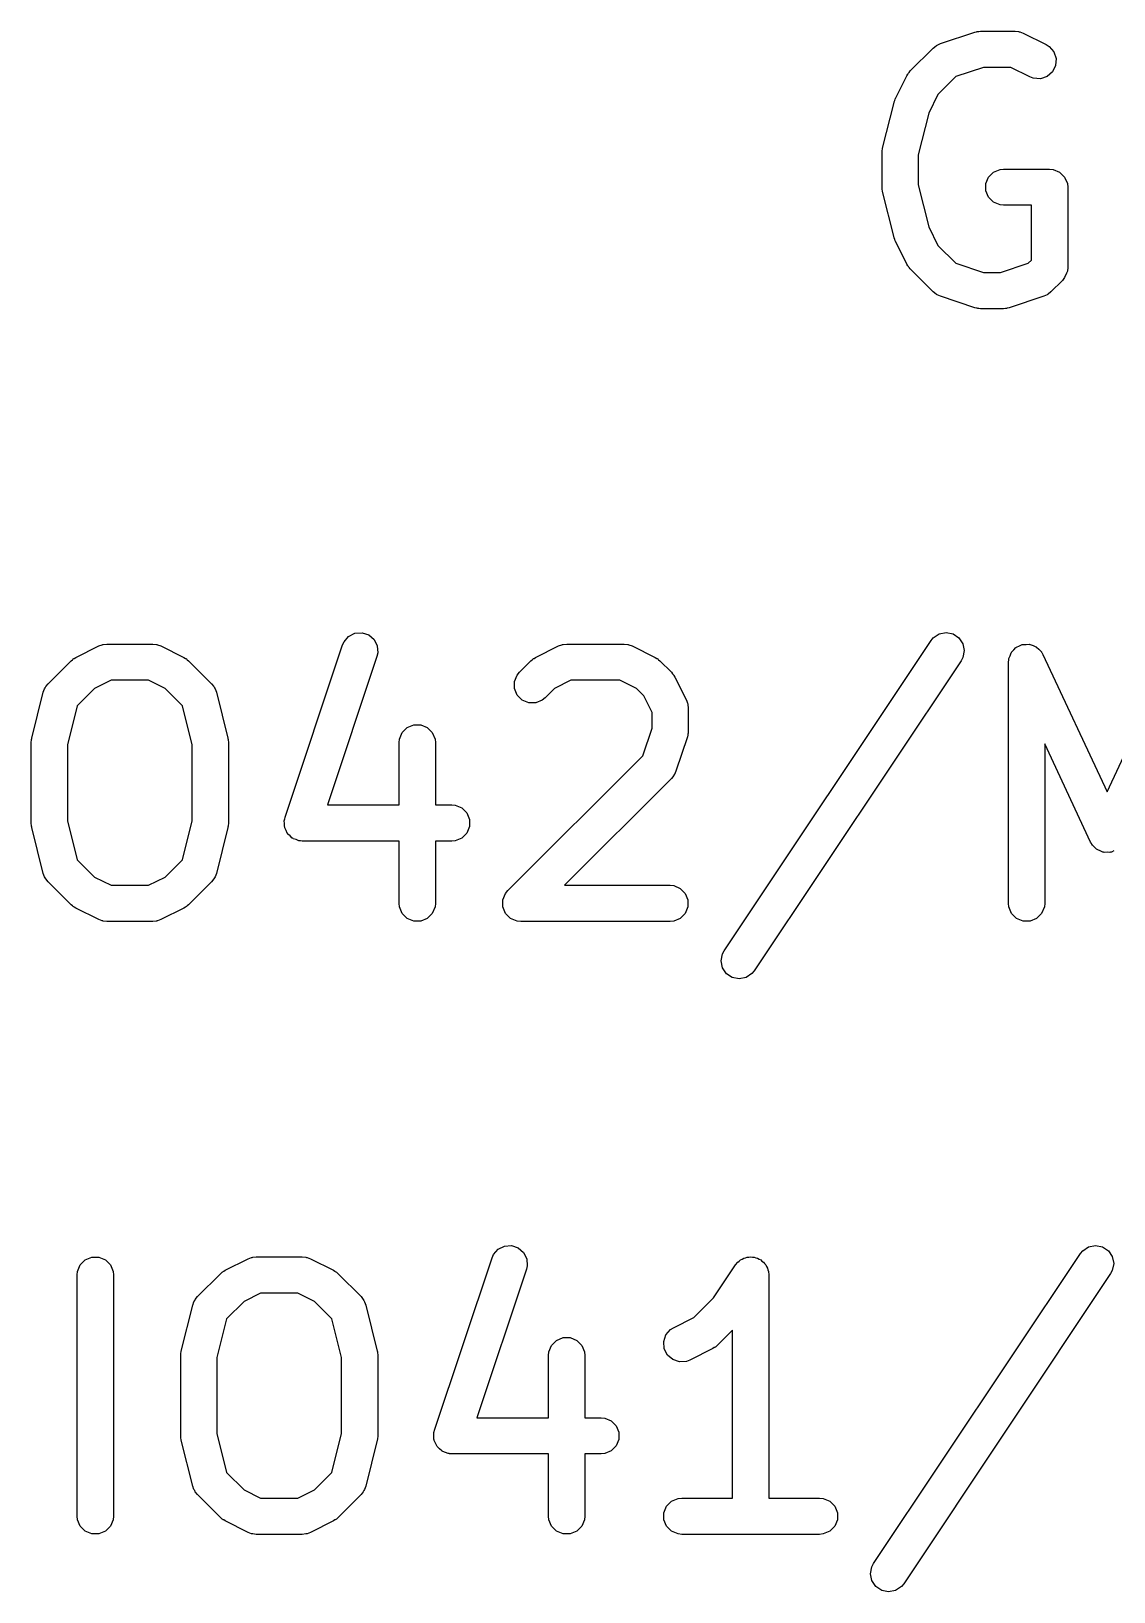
# Model space of a CAD drawing. Extents: x 19.8 to 98.9, y -129.1 to -67.1.
# Drawn here: x 71.72 to 76.2, y -90.17 to -83.7 of the extents above; entities that cross this region are included whole.
import ezdxf

# ---------------------------------------------------------------- set-up
doc = ezdxf.new("R2010")
doc.units = 0
doc.layers.add('BLACK', color=7, linetype='CONTINUOUS')

msp = doc.modelspace()

# ---------------------------------------------------------------- linework, layer by layer
at = {"layer": 'BLACK', "linetype": 'CONTINUOUS'}
for p, q in [((75.453045, -83.769405), (75.46441, -83.760077)), ((75.46441, -83.760077), (75.4669, -83.759045)), ((75.4669, -83.759045), (75.468935, -83.757281)), ((75.468935, -83.757281), (75.482361, -83.751287)), ((75.482361, -83.751287), (75.625217, -83.703668)), ((75.625217, -83.703668), (75.632472, -83.702018)), ((75.632472, -83.702018), (75.634303, -83.70126)), ((75.634303, -83.70126), (75.636956, -83.700998)), ((75.636956, -83.700998), (75.639554, -83.700408)), ((75.639554, -83.700408), (75.641528, -83.700548)), ((75.641528, -83.700548), (75.648935, -83.699819)), ((75.648935, -83.699819), (75.791792, -83.699819)), ((75.791792, -83.699819), (75.806424, -83.70126)), ((75.806424, -83.70126), (75.808913, -83.702291)), ((75.808913, -83.702291), (75.811601, -83.702482)), ((75.811601, -83.702482), (75.825333, -83.707737)), ((75.825333, -83.707737), (75.920571, -83.755356)), ((75.920571, -83.755356), (75.933014, -83.763188)), ((75.357807, -83.864643), (75.453045, -83.769405)), ((75.933014, -83.763188), (75.952187, -83.785296)), ((75.952187, -83.785296), (75.961441, -83.813057)), ((75.961441, -83.813057), (75.959367, -83.842247)), ((75.296139, -83.979373), (75.343758, -83.884135)), ((75.343758, -83.884135), (75.347722, -83.877835)), ((75.347722, -83.877835), (75.34848, -83.876008)), ((75.34848, -83.876008), (75.350168, -83.873951)), ((75.350168, -83.873951), (75.35159, -83.871692)), ((75.35159, -83.871692), (75.353088, -83.870392)), ((75.353088, -83.870392), (75.357807, -83.864643)), ((75.546592, -83.88799), (75.472479, -83.962103)), ((75.661105, -83.849819), (75.546592, -83.88799)), ((75.774087, -83.849819), (75.661105, -83.849819)), ((75.853489, -83.88952), (75.774087, -83.849819)), ((75.86722, -83.894775), (75.853489, -83.88952)), ((75.924172, -83.887595), (75.89641, -83.896849)), ((75.946279, -83.868422), (75.924172, -83.887595)), ((75.959367, -83.842247), (75.946279, -83.868422)), ((75.89641, -83.896849), (75.86722, -83.894775)), ((75.242841, -84.1852), (75.29046, -83.994724)), ((75.29046, -83.994724), (75.290845, -83.993644)), ((75.290845, -83.993644), (75.290884, -83.993105)), ((75.290884, -83.993105), (75.293211, -83.987023)), ((75.293211, -83.987023), (75.295407, -83.980878)), ((75.295407, -83.980878), (75.295729, -83.980442)), ((75.295729, -83.980442), (75.296139, -83.979373)), ((75.472479, -83.962103), (75.433985, -84.03909)), ((75.433985, -84.03909), (75.390602, -84.212624)), ((75.240602, -84.20339), (75.240853, -84.200836)), ((75.240602, -84.346247), (75.240602, -84.20339)), ((75.240691, -84.199744), (75.2415, -84.19427)), ((75.240853, -84.200836), (75.240691, -84.199744)), ((75.2415, -84.19427), (75.242043, -84.188758)), ((75.242043, -84.188758), (75.242465, -84.187736)), ((75.242465, -84.187736), (75.242841, -84.1852)), ((75.390602, -84.212624), (75.390602, -84.337013)), ((75.702505, -84.283887), (75.729541, -84.272688)), ((75.729541, -84.272688), (75.744173, -84.271247)), ((75.744173, -84.271247), (75.934649, -84.271247)), ((75.934649, -84.271247), (75.949281, -84.272688)), ((75.949281, -84.272688), (75.976317, -84.283887)), ((75.390602, -84.337013), (75.433985, -84.510547)), ((75.670614, -84.331615), (75.681813, -84.304579)), ((75.670614, -84.360879), (75.670614, -84.331615)), ((75.681813, -84.304579), (75.702505, -84.283887)), ((75.976317, -84.283887), (75.997009, -84.304579)), ((75.997009, -84.304579), (76.008208, -84.331615)), ((76.008208, -84.331615), (76.009649, -84.346247)), ((75.240853, -84.3488), (75.240602, -84.346247)), ((75.240691, -84.349893), (75.240853, -84.3488)), ((75.2415, -84.355366), (75.240691, -84.349893)), ((75.242043, -84.360879), (75.2415, -84.355366)), ((75.242465, -84.3619), (75.242043, -84.360879)), ((75.242841, -84.364437), (75.242465, -84.3619)), ((75.29046, -84.554913), (75.242841, -84.364437)), ((75.681813, -84.387915), (75.670614, -84.360879)), ((75.702505, -84.408607), (75.681813, -84.387915)), ((75.729541, -84.419806), (75.702505, -84.408607)), ((76.009649, -84.346247), (76.009649, -84.67958)), ((75.744173, -84.421247), (75.729541, -84.419806)), ((75.859649, -84.421247), (75.744173, -84.421247)), ((75.859649, -84.648514), (75.859649, -84.421247)), ((75.433985, -84.510547), (75.472479, -84.587534)), ((75.290845, -84.555992), (75.29046, -84.554913)), ((75.290884, -84.556532), (75.290845, -84.555992)), ((75.293211, -84.562613), (75.290884, -84.556532)), ((75.295407, -84.568759), (75.293211, -84.562613)), ((75.295729, -84.569194), (75.295407, -84.568759)), ((75.296139, -84.570264), (75.295729, -84.569194)), ((75.343758, -84.665502), (75.296139, -84.570264)), ((75.472479, -84.587534), (75.546592, -84.661648)), ((75.347721, -84.671798), (75.343758, -84.665502)), ((75.546592, -84.661648), (75.661105, -84.699819)), ((75.732003, -84.699819), (75.846516, -84.661647)), ((75.846516, -84.661647), (75.859649, -84.648514)), ((75.348479, -84.673628), (75.347721, -84.671798)), ((75.350168, -84.675686), (75.348479, -84.673628)), ((75.35159, -84.677945), (75.350168, -84.675686)), ((75.353088, -84.679244), (75.35159, -84.677945)), ((75.357807, -84.684994), (75.353088, -84.679244)), ((75.453045, -84.780233), (75.357807, -84.684994)), ((75.661105, -84.699819), (75.732003, -84.699819)), ((75.99701, -84.721247), (75.987682, -84.732613)), ((76.004748, -84.702565), (75.99701, -84.721247)), ((76.008208, -84.694212), (76.004748, -84.702565)), ((76.009649, -84.67958), (76.008208, -84.694212)), ((75.46441, -84.789561), (75.453045, -84.780233)), ((75.4669, -84.790592), (75.46441, -84.789561)), ((75.468935, -84.792357), (75.4669, -84.790592)), ((75.482361, -84.798351), (75.468935, -84.792357)), ((75.924172, -84.792357), (75.910747, -84.798351)), ((75.926207, -84.790591), (75.924172, -84.792357)), ((75.928698, -84.78956), (75.926207, -84.790591)), ((75.940064, -84.780232), (75.928698, -84.78956)), ((75.987682, -84.732613), (75.940064, -84.780232)), ((75.625217, -84.84597), (75.482361, -84.798351)), ((75.632472, -84.847619), (75.625217, -84.84597)), ((75.634303, -84.848378), (75.632472, -84.847619)), ((75.636956, -84.848639), (75.634303, -84.848378)), ((75.639554, -84.84923), (75.636956, -84.848639)), ((75.641528, -84.849089), (75.639554, -84.84923)), ((75.648935, -84.849819), (75.641528, -84.849089)), ((75.744173, -84.849819), (75.648935, -84.849819)), ((75.751578, -84.849089), (75.744173, -84.849819)), ((75.753553, -84.84923), (75.751578, -84.849089)), ((75.75615, -84.848639), (75.753553, -84.84923)), ((75.758805, -84.848378), (75.75615, -84.848639)), ((75.760636, -84.847619), (75.758805, -84.848378)), ((75.76789, -84.84597), (75.760636, -84.847619)), ((75.910747, -84.798351), (75.76789, -84.84597)), ((73.012349, -86.230058), (73.031523, -86.207951)), ((73.031523, -86.207951), (73.057696, -86.194864)), ((73.057696, -86.194864), (73.086886, -86.192789)), ((73.086886, -86.192789), (73.114648, -86.202043)), ((73.114648, -86.202043), (73.136756, -86.221217)), ((75.443673, -86.225597), (75.452989, -86.214222)), ((75.452989, -86.214222), (75.477304, -86.197939)), ((75.477304, -86.197939), (75.505998, -86.1922)), ((75.505998, -86.1922), (75.534706, -86.197878)), ((75.534706, -86.197878), (75.559055, -86.214111)), ((75.559055, -86.214111), (75.575338, -86.238426)), ((71.901108, -86.295356), (71.996346, -86.247737)), ((71.996346, -86.247737), (72.010077, -86.242482)), ((72.010077, -86.242482), (72.012766, -86.24229)), ((72.012766, -86.24229), (72.015255, -86.24126)), ((72.015255, -86.24126), (72.029887, -86.239819)), ((72.029887, -86.239819), (72.220363, -86.239819)), ((72.220363, -86.239819), (72.234995, -86.24126)), ((72.234995, -86.24126), (72.237484, -86.242291)), ((72.237484, -86.242291), (72.240172, -86.242482)), ((72.240172, -86.242482), (72.253904, -86.247737)), ((72.253904, -86.247737), (72.349142, -86.295356)), ((72.76826, -86.957768), (73.006355, -86.243483)), ((73.006355, -86.243483), (73.012349, -86.230058)), ((73.136756, -86.221217), (73.149842, -86.247391)), ((73.151917, -86.276581), (73.148657, -86.290918)), ((73.149842, -86.247391), (73.151917, -86.276581)), ((73.80587, -86.295356), (73.901108, -86.247737)), ((73.901108, -86.247737), (73.914839, -86.242482)), ((73.914839, -86.242482), (73.917528, -86.24229)), ((73.917528, -86.24229), (73.920017, -86.24126)), ((73.920017, -86.24126), (73.934649, -86.239819)), ((73.934649, -86.239819), (74.172744, -86.239819)), ((74.172744, -86.239819), (74.187376, -86.24126)), ((74.187376, -86.24126), (74.189865, -86.242291)), ((74.189865, -86.242291), (74.192553, -86.242482)), ((74.192553, -86.242482), (74.206285, -86.247737)), ((74.206285, -86.247737), (74.301523, -86.295356)), ((74.586531, -87.511312), (75.443673, -86.225597)), ((75.575338, -86.238426), (75.581077, -86.267121)), ((75.581077, -86.267121), (75.575398, -86.295828)), ((75.770833, -86.28816), (75.775281, -86.27593)), ((75.775281, -86.27593), (75.77641, -86.274696)), ((75.77641, -86.274696), (75.777051, -86.273151)), ((75.777051, -86.273151), (75.786256, -86.263945)), ((75.786256, -86.263945), (75.795045, -86.254349)), ((75.795045, -86.254349), (75.79656, -86.253641)), ((75.79656, -86.253641), (75.797743, -86.252459)), ((75.797743, -86.252459), (75.809764, -86.247479)), ((75.809764, -86.247479), (75.821563, -86.241973)), ((75.821563, -86.241973), (75.823234, -86.241899)), ((75.823234, -86.241899), (75.824779, -86.24126)), ((75.824779, -86.24126), (75.837798, -86.24126)), ((75.837798, -86.24126), (75.850799, -86.240689)), ((75.850799, -86.240689), (75.852369, -86.24126)), ((75.852369, -86.24126), (75.854043, -86.24126)), ((75.854043, -86.24126), (75.866069, -86.246241)), ((75.866069, -86.246241), (75.8783, -86.250689)), ((75.8783, -86.250689), (75.879533, -86.251818)), ((75.879533, -86.251818), (75.881079, -86.252459)), ((75.881079, -86.252459), (75.890284, -86.261664)), ((75.890284, -86.261664), (75.899881, -86.270453)), ((75.899881, -86.270453), (75.901055, -86.272435)), ((75.901055, -86.272435), (75.901771, -86.273151)), ((75.901771, -86.273151), (75.902449, -86.274787)), ((75.902449, -86.274787), (75.907375, -86.283103)), ((75.907375, -86.283103), (76.172743, -86.85175)), ((76.172743, -86.85175), (76.438113, -86.283102)), ((71.786378, -86.404643), (71.881616, -86.309405)), ((71.881616, -86.309405), (71.887366, -86.304684)), ((71.887366, -86.304684), (71.888665, -86.303188)), ((71.888665, -86.303188), (71.890919, -86.301768)), ((71.890919, -86.301768), (71.892981, -86.300077)), ((71.892981, -86.300077), (71.894813, -86.299318)), ((71.894813, -86.299318), (71.901108, -86.295356)), ((72.349142, -86.295356), (72.355441, -86.29932)), ((72.355441, -86.29932), (72.357269, -86.300078)), ((72.357269, -86.300078), (72.359325, -86.301766)), ((72.359325, -86.301766), (72.361585, -86.303188)), ((72.361585, -86.303188), (72.362884, -86.304686)), ((72.362884, -86.304686), (72.368634, -86.309405)), ((72.368634, -86.309405), (72.463872, -86.404643)), ((73.148657, -86.290918), (72.943468, -86.906485)), ((73.738759, -86.357024), (73.786378, -86.309405)), ((73.786378, -86.309405), (73.792127, -86.304686)), ((73.792127, -86.304686), (73.793427, -86.303188)), ((73.793427, -86.303188), (73.795686, -86.301766)), ((73.795686, -86.301766), (73.797743, -86.300078)), ((73.797743, -86.300078), (73.79957, -86.29932)), ((73.79957, -86.29932), (73.80587, -86.295356)), ((74.301523, -86.295356), (74.307822, -86.29932)), ((74.307822, -86.29932), (74.30965, -86.300078)), ((74.30965, -86.300078), (74.311706, -86.301766)), ((74.311706, -86.301766), (74.313966, -86.303188)), ((74.313966, -86.303188), (74.315265, -86.304686)), ((74.315265, -86.304686), (74.321015, -86.309405)), ((74.321015, -86.309405), (74.368634, -86.357024)), ((75.568481, -86.308802), (74.711339, -87.594516)), ((75.575398, -86.295828), (75.568481, -86.308802)), ((75.764411, -86.314819), (75.765358, -86.305197)), ((75.764411, -87.314819), (75.764411, -86.314819)), ((75.765281, -86.303431), (75.765625, -86.302482)), ((75.765358, -86.305197), (75.765281, -86.303431)), ((75.765625, -86.302482), (75.765852, -86.300187)), ((75.765852, -86.300187), (75.770833, -86.28816)), ((71.777051, -86.416008), (71.786378, -86.404643)), ((72.047592, -86.389819), (71.979076, -86.424077)), ((72.202658, -86.389819), (72.047592, -86.389819)), ((72.271174, -86.424077), (72.202658, -86.389819)), ((72.463872, -86.404643), (72.4732, -86.416008)), ((73.718233, -86.395426), (73.729432, -86.368389)), ((73.718233, -86.424688), (73.718233, -86.395426)), ((73.729432, -86.368389), (73.738759, -86.357024)), ((73.952354, -86.389819), (73.883838, -86.424077)), ((74.155039, -86.389819), (73.952354, -86.389819)), ((74.223555, -86.424077), (74.155039, -86.389819)), ((74.368634, -86.357024), (74.373352, -86.362773)), ((74.373352, -86.362773), (74.374851, -86.364073)), ((74.374851, -86.364073), (74.376272, -86.366332)), ((74.376272, -86.366332), (74.377961, -86.368389)), ((74.377961, -86.368389), (74.378718, -86.370216)), ((74.378718, -86.370216), (74.382683, -86.376516)), ((74.382683, -86.376516), (74.430302, -86.471754)), ((71.719031, -86.629962), (71.76665, -86.439486)), ((71.76665, -86.439486), (71.771597, -86.42564)), ((71.771597, -86.42564), (71.774917, -86.421158)), ((71.774917, -86.421158), (71.777051, -86.416008)), ((71.979076, -86.424077), (71.907133, -86.496019)), ((72.343116, -86.496019), (72.271174, -86.424077)), ((72.4732, -86.416008), (72.475334, -86.421161)), ((72.475334, -86.421161), (72.478653, -86.42564)), ((72.478653, -86.42564), (72.4836, -86.439486)), ((72.4836, -86.439486), (72.531219, -86.629962)), ((73.729432, -86.451725), (73.718233, -86.424688)), ((73.750124, -86.472417), (73.729432, -86.451725)), ((73.777161, -86.483616), (73.750124, -86.472417)), ((73.83346, -86.472417), (73.806423, -86.483616)), ((73.844825, -86.46309), (73.83346, -86.472417)), ((73.883838, -86.424077), (73.844825, -86.46309)), ((74.253962, -86.454484), (74.223555, -86.424077)), ((74.28822, -86.523), (74.253962, -86.454484)), ((74.430302, -86.471754), (74.435557, -86.485485)), ((71.907133, -86.496019), (71.866792, -86.657386)), ((72.383458, -86.657386), (72.343116, -86.496019)), ((73.806423, -86.483616), (73.777161, -86.483616)), ((74.28822, -86.588363), (74.28822, -86.523)), ((74.435557, -86.485485), (74.435748, -86.488174)), ((74.435748, -86.488174), (74.436779, -86.490663)), ((74.436779, -86.490663), (74.43822, -86.505295)), ((74.43822, -86.505295), (74.43822, -86.600533)), ((73.242042, -86.63352), (73.253241, -86.606484)), ((73.253241, -86.606484), (73.273933, -86.585792)), ((73.273933, -86.585792), (73.300969, -86.574593)), ((73.300969, -86.574593), (73.330233, -86.574593)), ((73.330233, -86.574593), (73.357269, -86.585792)), ((73.357269, -86.585792), (73.377961, -86.606484)), ((73.377961, -86.606484), (73.38916, -86.63352)), ((74.250048, -86.702876), (74.28822, -86.588363)), ((74.43822, -86.600533), (74.43749, -86.607939)), ((71.716792, -86.648152), (71.717043, -86.645598)), ((71.716792, -86.981485), (71.716792, -86.648152)), ((71.716881, -86.644506), (71.71769, -86.639032)), ((71.717043, -86.645598), (71.716881, -86.644506)), ((71.71769, -86.639032), (71.718233, -86.63352)), ((71.718233, -86.63352), (71.718655, -86.632498)), ((71.718655, -86.632498), (71.719031, -86.629962)), ((71.866792, -86.657386), (71.866792, -86.972251)), ((72.383458, -86.972251), (72.383458, -86.657386)), ((72.531219, -86.629962), (72.531594, -86.632498)), ((72.531594, -86.632498), (72.532017, -86.63352)), ((72.532017, -86.63352), (72.532559, -86.639032)), ((72.532559, -86.639032), (72.533369, -86.644506)), ((72.533369, -86.644506), (72.533206, -86.645598)), ((72.533206, -86.645598), (72.533458, -86.648152)), ((72.533458, -86.648152), (72.533458, -86.981485)), ((73.240601, -86.648152), (73.242042, -86.63352)), ((73.240601, -86.906485), (73.240601, -86.648152)), ((73.38916, -86.63352), (73.390601, -86.648152)), ((73.390601, -86.648152), (73.390601, -86.906485)), ((74.434371, -86.624251), (74.386752, -86.767107)), ((74.43602, -86.616995), (74.434371, -86.624251)), ((74.436779, -86.615165), (74.43602, -86.616995)), ((74.43704, -86.612511), (74.436779, -86.615165)), ((74.437631, -86.609914), (74.43704, -86.612511)), ((74.43749, -86.607939), (74.437631, -86.609914)), ((76.10478, -87.060821), (75.914411, -86.652886)), ((75.914411, -86.652886), (75.914411, -87.314819)), ((73.69114, -87.261786), (74.250048, -86.702876)), ((74.368634, -86.796423), (73.925239, -87.239819)), ((74.377962, -86.785058), (74.368634, -86.796423)), ((74.378993, -86.782567), (74.377962, -86.785058)), ((74.380758, -86.780533), (74.378993, -86.782567)), ((74.386752, -86.767107), (74.380758, -86.780533)), ((72.943468, -86.906485), (73.240601, -86.906485)), ((73.390601, -86.906485), (73.458458, -86.906485)), ((73.458458, -86.906485), (73.47309, -86.907926)), ((73.47309, -86.907926), (73.500126, -86.919125)), ((73.500126, -86.919125), (73.520818, -86.939817)), ((71.717043, -86.984038), (71.716792, -86.981485)), ((71.716881, -86.985131), (71.717043, -86.984038)), ((71.71769, -86.990604), (71.716881, -86.985131)), ((71.718233, -86.996117), (71.71769, -86.990604)), ((71.866792, -86.972251), (71.907133, -87.133617)), ((72.343116, -87.133617), (72.383458, -86.972251)), ((72.532559, -86.990604), (72.532017, -86.996117)), ((72.533369, -86.985131), (72.532559, -86.990604)), ((72.533458, -86.981485), (72.533206, -86.984038)), ((72.533206, -86.984038), (72.533369, -86.985131)), ((72.765, -86.972105), (72.765852, -86.968358)), ((72.765852, -86.98409), (72.765, -86.972105)), ((72.765852, -86.966853), (72.76661, -86.965021)), ((72.765852, -86.968358), (72.765852, -86.966853)), ((72.765852, -86.996117), (72.765852, -86.98409)), ((72.76661, -86.965021), (72.76826, -86.957768)), ((73.520818, -86.939817), (73.532017, -86.966853)), ((73.532017, -86.966853), (73.532017, -86.996117)), ((71.718655, -86.997138), (71.718233, -86.996117)), ((71.719031, -86.999675), (71.718655, -86.997138)), ((71.76665, -87.190151), (71.719031, -86.999675)), ((72.531219, -86.999675), (72.4836, -87.190151)), ((72.531594, -86.997138), (72.531219, -86.999675)), ((72.532017, -86.996117), (72.531594, -86.997138)), ((72.766884, -86.998608), (72.765852, -86.996117)), ((72.767075, -87.001295), (72.766884, -86.998608)), ((72.772449, -87.012044), (72.767075, -87.001295)), ((72.777051, -87.023153), (72.772449, -87.012044)), ((72.778956, -87.025058), (72.777051, -87.023153)), ((72.780161, -87.027468), (72.778956, -87.025058)), ((72.789243, -87.035345), (72.780161, -87.027468)), ((72.797743, -87.043845), (72.789243, -87.035345)), ((72.800231, -87.044875), (72.797743, -87.043845)), ((72.802268, -87.046642), (72.800231, -87.044875)), ((72.813671, -87.050443), (72.802268, -87.046642)), ((72.824779, -87.055044), (72.813671, -87.050443)), ((72.828605, -87.05542), (72.824779, -87.055044)), ((72.830031, -87.055896), (72.828605, -87.05542)), ((72.832005, -87.055755), (72.830031, -87.055896)), ((72.839411, -87.056485), (72.832005, -87.055755)), ((73.240601, -87.056485), (72.839411, -87.056485)), ((73.240601, -87.314819), (73.240601, -87.056485)), ((73.458458, -87.056485), (73.390601, -87.056485)), ((73.390601, -87.056485), (73.390601, -87.314819)), ((73.47309, -87.055044), (73.458458, -87.056485)), ((73.500126, -87.043845), (73.47309, -87.055044)), ((73.520818, -87.023153), (73.500126, -87.043845)), ((73.532017, -86.996117), (73.520818, -87.023153)), ((76.107954, -87.06618), (76.10478, -87.060821)), ((76.108614, -87.067993), (76.107954, -87.06618)), ((76.109788, -87.069275), (76.108614, -87.067993)), ((76.112274, -87.073471), (76.109788, -87.069275)), ((76.120683, -87.081171), (76.112274, -87.073471)), ((76.128378, -87.089574), (76.120683, -87.081171)), ((76.131396, -87.090982), (76.128378, -87.089574)), ((76.133855, -87.093234), (76.131396, -87.090982)), ((76.144567, -87.097129), (76.133855, -87.093234)), ((76.154896, -87.10195), (76.144567, -87.097129)), ((76.158224, -87.102096), (76.154896, -87.10195)), ((76.161356, -87.103235), (76.158224, -87.102096)), ((76.17275, -87.102734), (76.161356, -87.103235)), ((76.184132, -87.103234), (76.17275, -87.102734)), ((76.18726, -87.102096), (76.184132, -87.103234)), ((76.190592, -87.10195), (76.18726, -87.102096)), ((76.200927, -87.097126), (76.190592, -87.10195)), ((71.907133, -87.133617), (71.979076, -87.205561)), ((72.271173, -87.205561), (72.343116, -87.133617)), ((71.771597, -87.203997), (71.76665, -87.190151)), ((71.774916, -87.208476), (71.771597, -87.203997)), ((71.77705, -87.213628), (71.774916, -87.208476)), ((71.786378, -87.224994), (71.77705, -87.213628)), ((71.881616, -87.320233), (71.786378, -87.224994)), ((71.979076, -87.205561), (72.047592, -87.239819)), ((72.047592, -87.239819), (72.202658, -87.239819)), ((72.202658, -87.239819), (72.271173, -87.205561)), ((72.463873, -87.224993), (72.368634, -87.320233)), ((72.4732, -87.213628), (72.463873, -87.224993)), ((72.475333, -87.208476), (72.4732, -87.213628)), ((72.478653, -87.203997), (72.475333, -87.208476)), ((72.4836, -87.190151), (72.478653, -87.203997)), ((73.925239, -87.239819), (74.36322, -87.239819)), ((74.36322, -87.239819), (74.377852, -87.24126)), ((74.377852, -87.24126), (74.404888, -87.252459)), ((74.404888, -87.252459), (74.42558, -87.273151)), ((73.242042, -87.329451), (73.240601, -87.314819)), ((73.390601, -87.314819), (73.38916, -87.329451)), ((73.670614, -87.300187), (73.681813, -87.273151)), ((73.670614, -87.329451), (73.670614, -87.300187)), ((73.681813, -87.273151), (73.69114, -87.261786)), ((74.42558, -87.273151), (74.436779, -87.300187)), ((74.436779, -87.300187), (74.436779, -87.329451)), ((75.765852, -87.329451), (75.764411, -87.314819)), ((75.914411, -87.314819), (75.91297, -87.329451)), ((71.887366, -87.324953), (71.881616, -87.320233)), ((71.888665, -87.32645), (71.887366, -87.324953)), ((71.890919, -87.327869), (71.888665, -87.32645)), ((71.892981, -87.329561), (71.890919, -87.327869)), ((71.894813, -87.330319), (71.892981, -87.329561)), ((71.901108, -87.334282), (71.894813, -87.330319)), ((71.996346, -87.381901), (71.901108, -87.334282)), ((72.010077, -87.387156), (71.996346, -87.381901)), ((72.253904, -87.381901), (72.240172, -87.387156)), ((72.349142, -87.334282), (72.253904, -87.381901)), ((72.355441, -87.330317), (72.349142, -87.334282)), ((72.357269, -87.32956), (72.355441, -87.330317)), ((72.359325, -87.327871), (72.357269, -87.32956)), ((72.361585, -87.32645), (72.359325, -87.327871)), ((72.362884, -87.324951), (72.361585, -87.32645)), ((72.368634, -87.320233), (72.362884, -87.324951)), ((73.253241, -87.356487), (73.242042, -87.329451)), ((73.273933, -87.377179), (73.253241, -87.356487)), ((73.300969, -87.388378), (73.273933, -87.377179)), ((73.357269, -87.377179), (73.330233, -87.388378)), ((73.377961, -87.356487), (73.357269, -87.377179)), ((73.38916, -87.329451), (73.377961, -87.356487)), ((73.681813, -87.356487), (73.670614, -87.329451)), ((73.702505, -87.377179), (73.681813, -87.356487)), ((73.729541, -87.388378), (73.702505, -87.377179)), ((74.404888, -87.377179), (74.377852, -87.388378)), ((74.42558, -87.356487), (74.404888, -87.377179)), ((74.436779, -87.329451), (74.42558, -87.356487)), ((75.777051, -87.356487), (75.765852, -87.329451)), ((75.797743, -87.377179), (75.777051, -87.356487)), ((75.824779, -87.388378), (75.797743, -87.377179)), ((75.881079, -87.377179), (75.854043, -87.388378)), ((75.901771, -87.356487), (75.881079, -87.377179)), ((75.91297, -87.329451), (75.901771, -87.356487)), ((72.012766, -87.387347), (72.010077, -87.387156)), ((72.015255, -87.388378), (72.012766, -87.387347)), ((72.029887, -87.389819), (72.015255, -87.388378)), ((72.220363, -87.389819), (72.029887, -87.389819)), ((72.234995, -87.388378), (72.220363, -87.389819)), ((72.237484, -87.387346), (72.234995, -87.388378)), ((72.240172, -87.387156), (72.237484, -87.387346)), ((73.330233, -87.388378), (73.300969, -87.388378)), ((73.744173, -87.389819), (73.729541, -87.388378)), ((74.36322, -87.389819), (73.744173, -87.389819)), ((74.377852, -87.388378), (74.36322, -87.389819)), ((75.854043, -87.388378), (75.824779, -87.388378)), ((74.579614, -87.524285), (74.586531, -87.511312)), ((74.573935, -87.552993), (74.579614, -87.524285)), ((74.579674, -87.581687), (74.573935, -87.552993)), ((74.595957, -87.606002), (74.579674, -87.581687)), ((74.620306, -87.622235), (74.595957, -87.606002)), ((74.649014, -87.627914), (74.620306, -87.622235)), ((74.677708, -87.622175), (74.649014, -87.627914)), ((74.702023, -87.605892), (74.677708, -87.622175)), ((74.711339, -87.594516), (74.702023, -87.605892)), ((73.650571, -88.747951), (73.676744, -88.734864)), ((73.676744, -88.734864), (73.705934, -88.732789)), ((73.705934, -88.732789), (73.733696, -88.742043)), ((73.733696, -88.742043), (73.755804, -88.761217)), ((76.072037, -88.754222), (76.096352, -88.737939)), ((76.096352, -88.737939), (76.125046, -88.7322)), ((76.125046, -88.7322), (76.153754, -88.737878)), ((76.153754, -88.737878), (76.178103, -88.754111)), ((71.919909, -88.813151), (71.940601, -88.792459)), ((71.940601, -88.792459), (71.967637, -88.78126)), ((71.967637, -88.78126), (71.996901, -88.78126)), ((71.996901, -88.78126), (72.023937, -88.792459)), ((72.023937, -88.792459), (72.044629, -88.813151)), ((72.520156, -88.835356), (72.615394, -88.787737)), ((72.615394, -88.787737), (72.629125, -88.782482)), ((72.629125, -88.782482), (72.631814, -88.78229)), ((72.631814, -88.78229), (72.634303, -88.78126)), ((72.634303, -88.78126), (72.648935, -88.779819)), ((72.648935, -88.779819), (72.839411, -88.779819)), ((72.839411, -88.779819), (72.854043, -88.78126)), ((72.854043, -88.78126), (72.856532, -88.782291)), ((72.856532, -88.782291), (72.85922, -88.782482)), ((72.85922, -88.782482), (72.872952, -88.787737)), ((72.872952, -88.787737), (72.96819, -88.835356)), ((73.387308, -89.497768), (73.625403, -88.783483)), ((73.625403, -88.783483), (73.631397, -88.770058)), ((73.631397, -88.770058), (73.650571, -88.747951)), ((73.755804, -88.761217), (73.76889, -88.787391)), ((73.76889, -88.787391), (73.770965, -88.816581)), ((74.634245, -88.813099), (74.643466, -88.801841)), ((74.643466, -88.801841), (74.649635, -88.797709)), ((74.649635, -88.797709), (74.654886, -88.792459)), ((74.654886, -88.792459), (74.661675, -88.789646)), ((74.661675, -88.789646), (74.667781, -88.785558)), ((74.667781, -88.785558), (74.675061, -88.784101)), ((74.675061, -88.784101), (74.681922, -88.78126)), ((74.681922, -88.78126), (74.68927, -88.78126)), ((74.68927, -88.78126), (74.696475, -88.779819)), ((74.696475, -88.779819), (74.703759, -88.78126)), ((74.703759, -88.78126), (74.711186, -88.78126)), ((74.711186, -88.78126), (74.717974, -88.784072)), ((74.717974, -88.784072), (74.725183, -88.785498)), ((74.725183, -88.785498), (74.731362, -88.789617)), ((74.731362, -88.789617), (74.738222, -88.792459)), ((74.738222, -88.792459), (74.743415, -88.797652)), ((74.743415, -88.797652), (74.749532, -88.80173)), ((74.749532, -88.80173), (74.753665, -88.807902)), ((75.205579, -90.051312), (76.062721, -88.765597)), ((76.062721, -88.765597), (76.072037, -88.754222)), ((76.178103, -88.754111), (76.194386, -88.778426)), ((76.194386, -88.778426), (76.200125, -88.807121)), ((71.907269, -88.854819), (71.90871, -88.840187)), ((71.907269, -89.854819), (71.907269, -88.854819)), ((71.90871, -88.840187), (71.919909, -88.813151)), ((72.044629, -88.813151), (72.055828, -88.840187)), ((72.055828, -88.840187), (72.057269, -88.854819)), ((72.057269, -88.854819), (72.057269, -89.854819)), ((72.405426, -88.944643), (72.500664, -88.849405)), ((72.500664, -88.849405), (72.506414, -88.844684)), ((72.506414, -88.844684), (72.507713, -88.843188)), ((72.507713, -88.843188), (72.509967, -88.841768)), ((72.509967, -88.841768), (72.512029, -88.840077)), ((72.512029, -88.840077), (72.513861, -88.839318)), ((72.513861, -88.839318), (72.520156, -88.835356)), ((72.96819, -88.835356), (72.974489, -88.83932)), ((72.974489, -88.83932), (72.976317, -88.840078)), ((72.976317, -88.840078), (72.978373, -88.841766)), ((72.978373, -88.841766), (72.980633, -88.843188)), ((72.980633, -88.843188), (72.981932, -88.844686)), ((72.981932, -88.844686), (72.987682, -88.849405)), ((72.987682, -88.849405), (73.08292, -88.944643)), ((73.767705, -88.830918), (73.562516, -89.446485)), ((73.770965, -88.816581), (73.767705, -88.830918)), ((74.54303, -88.949896), (74.63415, -88.813216)), ((74.63415, -88.813216), (74.634184, -88.813173)), ((74.634184, -88.813173), (74.634194, -88.813151)), ((74.634194, -88.813151), (74.634245, -88.813099)), ((74.753665, -88.807902), (74.758914, -88.813151)), ((74.758914, -88.813151), (74.761725, -88.819938)), ((74.761725, -88.819938), (74.765815, -88.826045)), ((74.765815, -88.826045), (74.767271, -88.833326)), ((74.767271, -88.833326), (74.770113, -88.840187)), ((74.770113, -88.840187), (74.771538, -88.854663)), ((74.771538, -88.854663), (74.771554, -88.85474)), ((74.771554, -88.85474), (74.771548, -88.854766)), ((74.771548, -88.854766), (74.771554, -88.854819)), ((74.771554, -88.854819), (74.771554, -89.779819)), ((76.187529, -88.848802), (75.330387, -90.134516)), ((76.194446, -88.835828), (76.187529, -88.848802)), ((76.200125, -88.807121), (76.194446, -88.835828)), ((72.66664, -88.929819), (72.598124, -88.964077)), ((72.821706, -88.929819), (72.66664, -88.929819)), ((72.890222, -88.964077), (72.821706, -88.929819)), ((72.338079, -89.169962), (72.385698, -88.979486)), ((72.385698, -88.979486), (72.390645, -88.96564)), ((72.390645, -88.96564), (72.393965, -88.961158)), ((72.393965, -88.961158), (72.396099, -88.956008)), ((72.396099, -88.956008), (72.405426, -88.944643)), ((72.598124, -88.964077), (72.526181, -89.036019)), ((72.962164, -89.036019), (72.890222, -88.964077)), ((73.08292, -88.944643), (73.092248, -88.956008)), ((73.092248, -88.956008), (73.094382, -88.961161)), ((73.094382, -88.961161), (73.097701, -88.96564)), ((73.097701, -88.96564), (73.102648, -88.979486)), ((73.102648, -88.979486), (73.150267, -89.169962)), ((74.461651, -89.031275), (74.54303, -88.949896)), ((72.526181, -89.036019), (72.48584, -89.197386)), ((73.002506, -89.197386), (72.962164, -89.036019)), ((74.377299, -89.073451), (74.461651, -89.031275)), ((73.872289, -89.146484), (73.892981, -89.125792)), ((73.892981, -89.125792), (73.920017, -89.114593)), ((73.920017, -89.114593), (73.949281, -89.114593)), ((73.949281, -89.114593), (73.976317, -89.125792)), ((73.976317, -89.125792), (73.997009, -89.146484)), ((74.336429, -89.131152), (74.345683, -89.103391)), ((74.345683, -89.103391), (74.364856, -89.081283)), ((74.364856, -89.081283), (74.377299, -89.073451)), ((74.621554, -89.083504), (74.559111, -89.145947)), ((74.621554, -89.779819), (74.621554, -89.083504)), ((72.33584, -89.188152), (72.336091, -89.185598)), ((72.33584, -89.521485), (72.33584, -89.188152)), ((72.335929, -89.184506), (72.336738, -89.179032)), ((72.336091, -89.185598), (72.335929, -89.184506)), ((72.336738, -89.179032), (72.337281, -89.17352)), ((72.337281, -89.17352), (72.337703, -89.172498)), ((72.337703, -89.172498), (72.338079, -89.169962)), ((73.150267, -89.169962), (73.150642, -89.172498)), ((73.150642, -89.172498), (73.151065, -89.17352)), ((73.151065, -89.17352), (73.151607, -89.179032)), ((73.151607, -89.179032), (73.152417, -89.184506)), ((73.152417, -89.184506), (73.152254, -89.185598)), ((73.152254, -89.185598), (73.152506, -89.188152)), ((73.152506, -89.188152), (73.152506, -89.521485)), ((73.859649, -89.188152), (73.86109, -89.17352)), ((73.859649, -89.446485), (73.859649, -89.188152)), ((73.86109, -89.17352), (73.872289, -89.146484)), ((73.997009, -89.146484), (74.008208, -89.17352)), ((74.008208, -89.17352), (74.009649, -89.188152)), ((74.009649, -89.188152), (74.009649, -89.446485)), ((74.338503, -89.160342), (74.336429, -89.131152)), ((74.35159, -89.186517), (74.338503, -89.160342)), ((74.373698, -89.20569), (74.35159, -89.186517)), ((74.539619, -89.159996), (74.444381, -89.207615)), ((74.545918, -89.156031), (74.539619, -89.159996)), ((74.547746, -89.155274), (74.545918, -89.156031)), ((74.549802, -89.153585), (74.547746, -89.155274)), ((74.552062, -89.152164), (74.549802, -89.153585)), ((74.553361, -89.150665), (74.552062, -89.152164)), ((74.559111, -89.145947), (74.553361, -89.150665)), ((72.48584, -89.197386), (72.48584, -89.512251)), ((73.002506, -89.512251), (73.002506, -89.197386)), ((74.401459, -89.214944), (74.373698, -89.20569)), ((74.430649, -89.21287), (74.401459, -89.214944)), ((74.444381, -89.207615), (74.430649, -89.21287)), ((73.562516, -89.446485), (73.859649, -89.446485)), ((74.009649, -89.446485), (74.077506, -89.446485)), ((74.077506, -89.446485), (74.092138, -89.447926)), ((74.092138, -89.447926), (74.119174, -89.459125)), ((72.48584, -89.512251), (72.526181, -89.673617)), ((72.962164, -89.673617), (73.002506, -89.512251)), ((73.384048, -89.512105), (73.3849, -89.508358)), ((73.3849, -89.52409), (73.384048, -89.512105)), ((73.3849, -89.506853), (73.385658, -89.505021)), ((73.3849, -89.508358), (73.3849, -89.506853)), ((73.385658, -89.505021), (73.387308, -89.497768)), ((74.119174, -89.459125), (74.139866, -89.479817)), ((74.139866, -89.479817), (74.151065, -89.506853)), ((74.151065, -89.506853), (74.151065, -89.536117)), ((72.336091, -89.524038), (72.33584, -89.521485)), ((72.335929, -89.525131), (72.336091, -89.524038)), ((72.336738, -89.530604), (72.335929, -89.525131)), ((72.337281, -89.536117), (72.336738, -89.530604)), ((72.337703, -89.537138), (72.337281, -89.536117)), ((72.338079, -89.539675), (72.337703, -89.537138)), ((72.385698, -89.730151), (72.338079, -89.539675)), ((73.150267, -89.539675), (73.102648, -89.730151)), ((73.150642, -89.537138), (73.150267, -89.539675)), ((73.151065, -89.536117), (73.150642, -89.537138)), ((73.151607, -89.530604), (73.151065, -89.536117)), ((73.152417, -89.525131), (73.151607, -89.530604)), ((73.152506, -89.521485), (73.152254, -89.524038)), ((73.152254, -89.524038), (73.152417, -89.525131)), ((73.3849, -89.536117), (73.3849, -89.52409)), ((73.385932, -89.538608), (73.3849, -89.536117)), ((73.386123, -89.541295), (73.385932, -89.538608)), ((73.391497, -89.552044), (73.386123, -89.541295)), ((73.396099, -89.563153), (73.391497, -89.552044)), ((73.398004, -89.565058), (73.396099, -89.563153)), ((73.399209, -89.567468), (73.398004, -89.565058)), ((73.408291, -89.575345), (73.399209, -89.567468)), ((73.416791, -89.583845), (73.408291, -89.575345)), ((74.139866, -89.563153), (74.119174, -89.583845)), ((74.151065, -89.536117), (74.139866, -89.563153)), ((73.419279, -89.584875), (73.416791, -89.583845)), ((73.421316, -89.586642), (73.419279, -89.584875)), ((73.432719, -89.590443), (73.421316, -89.586642)), ((73.443827, -89.595044), (73.432719, -89.590443)), ((73.447653, -89.59542), (73.443827, -89.595044)), ((73.449079, -89.595896), (73.447653, -89.59542)), ((73.451053, -89.595755), (73.449079, -89.595896)), ((73.458459, -89.596485), (73.451053, -89.595755)), ((73.859649, -89.596485), (73.458459, -89.596485)), ((73.859649, -89.854819), (73.859649, -89.596485)), ((74.077506, -89.596485), (74.009649, -89.596485)), ((74.009649, -89.596485), (74.009649, -89.854819)), ((74.092138, -89.595044), (74.077506, -89.596485)), ((74.119174, -89.583845), (74.092138, -89.595044)), ((72.526181, -89.673617), (72.598124, -89.745561)), ((72.890221, -89.745561), (72.962164, -89.673617)), ((72.390645, -89.743997), (72.385698, -89.730151)), ((72.393964, -89.748476), (72.390645, -89.743997)), ((72.396098, -89.753628), (72.393964, -89.748476)), ((72.405426, -89.764994), (72.396098, -89.753628)), ((72.500664, -89.860233), (72.405426, -89.764994)), ((72.598124, -89.745561), (72.66664, -89.779819)), ((72.821706, -89.779819), (72.890221, -89.745561)), ((73.082921, -89.764993), (72.987682, -89.860233)), ((73.092248, -89.753628), (73.082921, -89.764993)), ((73.094381, -89.748476), (73.092248, -89.753628)), ((73.097701, -89.743997), (73.094381, -89.748476)), ((73.102648, -89.730151), (73.097701, -89.743997)), ((72.66664, -89.779819), (72.821706, -89.779819)), ((74.337281, -89.840187), (74.34848, -89.813151)), ((74.337281, -89.869451), (74.337281, -89.840187)), ((74.34848, -89.813151), (74.369172, -89.792459)), ((74.369172, -89.792459), (74.396208, -89.78126)), ((74.396208, -89.78126), (74.41084, -89.779819)), ((74.41084, -89.779819), (74.621554, -89.779819)), ((74.771554, -89.779819), (74.982268, -89.779819)), ((74.982268, -89.779819), (74.9969, -89.78126)), ((74.9969, -89.78126), (75.023936, -89.792459)), ((75.023936, -89.792459), (75.044628, -89.813151)), ((75.044628, -89.813151), (75.055827, -89.840187)), ((75.055827, -89.840187), (75.055827, -89.869451)), ((71.90871, -89.869451), (71.907269, -89.854819)), ((71.919909, -89.896487), (71.90871, -89.869451)), ((71.940601, -89.917179), (71.919909, -89.896487)), ((72.044629, -89.896487), (72.023937, -89.917179)), ((72.055828, -89.869451), (72.044629, -89.896487)), ((72.057269, -89.854819), (72.055828, -89.869451)), ((72.506414, -89.864953), (72.500664, -89.860233)), ((72.507713, -89.86645), (72.506414, -89.864953)), ((72.509967, -89.867869), (72.507713, -89.86645)), ((72.512029, -89.869561), (72.509967, -89.867869)), ((72.513861, -89.870319), (72.512029, -89.869561)), ((72.520156, -89.874282), (72.513861, -89.870319)), ((72.615394, -89.921901), (72.520156, -89.874282)), ((72.96819, -89.874282), (72.872952, -89.921901)), ((72.974489, -89.870317), (72.96819, -89.874282)), ((72.976317, -89.86956), (72.974489, -89.870317)), ((72.978373, -89.867871), (72.976317, -89.86956)), ((72.980633, -89.86645), (72.978373, -89.867871)), ((72.981932, -89.864951), (72.980633, -89.86645)), ((72.987682, -89.860233), (72.981932, -89.864951)), ((73.86109, -89.869451), (73.859649, -89.854819)), ((73.872289, -89.896487), (73.86109, -89.869451)), ((73.892981, -89.917179), (73.872289, -89.896487)), ((73.997009, -89.896487), (73.976317, -89.917179)), ((74.008208, -89.869451), (73.997009, -89.896487)), ((74.009649, -89.854819), (74.008208, -89.869451)), ((74.34848, -89.896487), (74.337281, -89.869451)), ((74.369172, -89.917179), (74.34848, -89.896487)), ((75.044628, -89.896487), (75.023936, -89.917179)), ((75.055827, -89.869451), (75.044628, -89.896487)), ((71.967637, -89.928378), (71.940601, -89.917179)), ((71.996901, -89.928378), (71.967637, -89.928378)), ((72.023937, -89.917179), (71.996901, -89.928378)), ((72.629125, -89.927156), (72.615394, -89.921901)), ((72.631814, -89.927347), (72.629125, -89.927156)), ((72.634303, -89.928378), (72.631814, -89.927347)), ((72.648935, -89.929819), (72.634303, -89.928378)), ((72.839411, -89.929819), (72.648935, -89.929819)), ((72.854043, -89.928378), (72.839411, -89.929819)), ((72.856532, -89.927346), (72.854043, -89.928378)), ((72.85922, -89.927156), (72.856532, -89.927346)), ((72.872952, -89.921901), (72.85922, -89.927156)), ((73.920017, -89.928378), (73.892981, -89.917179)), ((73.949281, -89.928378), (73.920017, -89.928378)), ((73.976317, -89.917179), (73.949281, -89.928378)), ((74.396208, -89.928378), (74.369172, -89.917179)), ((74.41084, -89.929819), (74.396208, -89.928378)), ((74.982268, -89.929819), (74.41084, -89.929819)), ((74.9969, -89.928378), (74.982268, -89.929819)), ((75.023936, -89.917179), (74.9969, -89.928378)), ((75.192983, -90.092993), (75.198662, -90.064285)), ((75.198722, -90.121687), (75.192983, -90.092993)), ((75.198662, -90.064285), (75.205579, -90.051312)), ((75.215005, -90.146002), (75.198722, -90.121687)), ((75.239354, -90.162235), (75.215005, -90.146002)), ((75.268062, -90.167914), (75.239354, -90.162235)), ((75.296756, -90.162175), (75.268062, -90.167914)), ((75.321071, -90.145892), (75.296756, -90.162175)), ((75.330387, -90.134516), (75.321071, -90.145892))]:
    msp.add_line(p, q, dxfattribs=at)

doc.saveas('drawing.dxf')
